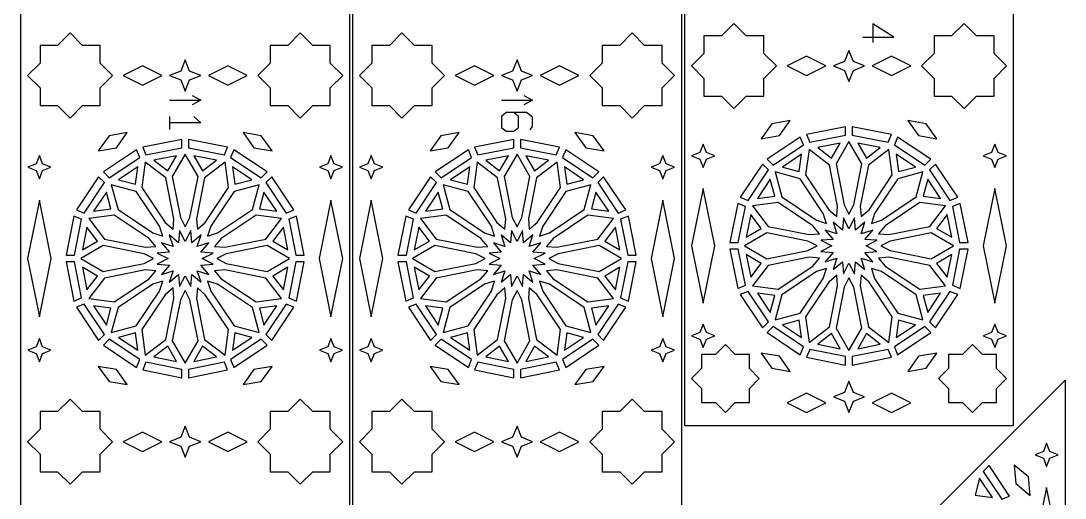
# Model space of a CAD drawing. Header units: millimetres. Extents: x 5 to 1213, y 27 to 2435.
# Drawn here: x 5 to 1213, y 1121 to 1673 of the extents above; entities that cross this region are included whole.
import ezdxf

# ---------------------------------------------------------------- set-up
doc = ezdxf.new("R2010")
doc.units = ezdxf.units.MM
doc.layers.add('CUT', color=1, linetype='CONTINUOUS')
doc.layers.add('ENGRAVE', color=5, linetype='CONTINUOUS')

msp = doc.modelspace()

# ---------------------------------------------------------------- linework, layer by layer
at = {"layer": 'CUT'}
for points in [[(385.16, 2434.99), (385.16, 763.067), (5.01, 763.067), (5.01, 2054.84)], [(769.16, 2434.99), (769.16, 763.067), (389.01, 763.067), (389.01, 2054.84)], [(1153.16, 2434.99), (1153.16, 1204.734), (773.01, 1204.734), (773.01, 2054.84)], [(844.326, 1586.06), (864.682, 1586.06), (864.682, 1606.416), (879.075, 1620.809), (864.682, 1635.202), (864.682, 1655.558), (844.326, 1655.558), (829.933, 1669.951), (815.54, 1655.558), (795.184, 1655.558), (795.184, 1635.202), (780.791, 1620.809), (795.184, 1606.416), (795.184, 1586.06), (815.54, 1586.06), (829.933, 1571.667)], [(1110.63, 1586.06), (1130.986, 1586.06), (1130.986, 1606.416), (1145.379, 1620.809), (1130.986, 1635.202), (1130.986, 1655.558), (1110.63, 1655.558), (1096.237, 1669.951), (1081.844, 1655.558), (1061.488, 1655.558), (1061.488, 1635.202), (1047.095, 1620.809), (1061.488, 1606.416), (1061.488, 1586.06), (1081.844, 1586.06), (1096.237, 1571.667)], [(76.326, 1575.06), (96.682, 1575.06), (96.682, 1595.416), (111.075, 1609.809), (96.682, 1624.202), (96.682, 1644.558), (76.326, 1644.558), (61.933, 1658.951), (47.54, 1644.558), (27.184, 1644.558), (27.184, 1624.202), (12.791, 1609.809), (27.184, 1595.416), (27.184, 1575.06), (47.54, 1575.06), (61.933, 1560.667)], [(342.63, 1575.06), (362.986, 1575.06), (362.986, 1595.416), (377.379, 1609.809), (362.986, 1624.202), (362.986, 1644.558), (342.63, 1644.558), (328.237, 1658.951), (313.844, 1644.558), (293.488, 1644.558), (293.488, 1624.202), (279.095, 1609.809), (293.488, 1595.416), (293.488, 1575.06), (313.844, 1575.06), (328.237, 1560.667)], [(460.326, 1575.06), (480.682, 1575.06), (480.682, 1595.416), (495.075, 1609.809), (480.682, 1624.202), (480.682, 1644.558), (460.326, 1644.558), (445.933, 1658.951), (431.54, 1644.558), (411.184, 1644.558), (411.184, 1624.202), (396.791, 1609.809), (411.184, 1595.416), (411.184, 1575.06), (431.54, 1575.06), (445.933, 1560.667)], [(726.63, 1575.06), (746.986, 1575.06), (746.986, 1595.416), (761.379, 1609.809), (746.986, 1624.202), (746.986, 1644.558), (726.63, 1644.558), (712.237, 1658.951), (697.844, 1644.558), (677.488, 1644.558), (677.488, 1624.202), (663.095, 1609.809), (677.488, 1595.416), (677.488, 1575.06), (697.844, 1575.06), (712.237, 1560.667)], [(891.479, 1620.809), (913.837, 1609.63), (936.195, 1620.809), (913.837, 1631.988)], [(968.186, 1615.708), (981.121, 1620.809), (968.186, 1625.91), (963.085, 1638.845), (957.984, 1625.91), (945.049, 1620.809), (957.984, 1615.708), (963.085, 1602.773)], [(989.975, 1620.809), (1012.333, 1609.63), (1034.691, 1620.809), (1012.333, 1631.988)], [(123.479, 1609.809), (145.837, 1598.63), (168.195, 1609.809), (145.837, 1620.988)], [(200.186, 1604.708), (213.121, 1609.809), (200.186, 1614.91), (195.085, 1627.845), (189.984, 1614.91), (177.049, 1609.809), (189.984, 1604.708), (195.085, 1591.773)], [(221.975, 1609.809), (244.333, 1598.63), (266.691, 1609.809), (244.333, 1620.988)], [(507.479, 1609.809), (529.837, 1598.63), (552.195, 1609.809), (529.837, 1620.988)], [(584.186, 1604.708), (597.121, 1609.809), (584.186, 1614.91), (579.085, 1627.845), (573.984, 1614.91), (561.049, 1609.809), (573.984, 1604.708), (579.085, 1591.773)], [(605.975, 1609.809), (628.333, 1598.63), (650.691, 1609.809), (628.333, 1620.988)], [(895.001, 1557.852), (873.864, 1554.118), (861.405, 1536.641), (882.542, 1540.374)], [(959.21, 1550.586), (913.94, 1541.581), (917.668, 1532.582), (959.21, 1540.844)], [(1012.23, 1541.581), (966.96, 1550.586), (966.96, 1540.844), (1008.502, 1532.582)], [(1064.765, 1536.641), (1052.306, 1554.118), (1031.169, 1557.852), (1043.628, 1540.374)], [(128.143, 1543.717), (106.978, 1540.149), (94.381, 1522.769), (115.547, 1526.337)], [(191.21, 1535.919), (145.94, 1526.914), (149.668, 1517.915), (191.21, 1526.178)], [(244.23, 1526.914), (198.96, 1535.919), (198.96, 1526.178), (240.502, 1517.915)], [(295.789, 1522.769), (283.192, 1540.149), (262.027, 1543.717), (274.623, 1526.337)], [(512.143, 1543.717), (490.978, 1540.149), (478.381, 1522.769), (499.547, 1526.337)], [(575.21, 1535.919), (529.94, 1526.914), (533.668, 1517.915), (575.21, 1526.178)], [(628.23, 1526.914), (582.96, 1535.919), (582.96, 1526.178), (624.502, 1517.915)], [(679.789, 1522.769), (667.192, 1540.149), (646.027, 1543.717), (658.623, 1526.337)], [(875.29, 1506.084), (910.508, 1529.616), (906.78, 1538.615), (868.403, 1512.971)], [(1057.767, 1512.971), (1019.39, 1538.615), (1015.662, 1529.616), (1050.88, 1506.084)], [(107.29, 1491.417), (142.508, 1514.949), (138.78, 1523.949), (100.403, 1498.305)], [(289.767, 1498.305), (251.39, 1523.949), (247.662, 1514.949), (282.88, 1491.417)], [(491.29, 1491.417), (526.508, 1514.949), (522.78, 1523.949), (484.403, 1498.305)], [(673.767, 1498.305), (635.39, 1523.949), (631.662, 1514.949), (666.88, 1491.417)], [(798.176, 1512.998), (807.841, 1516.809), (798.176, 1520.62), (794.365, 1530.284), (790.554, 1520.62), (780.889, 1516.809), (790.554, 1512.998), (794.365, 1503.333)], [(949.978, 1458.837), (940.546, 1506.256), (916.844, 1524.442), (912.945, 1494.823), (939.807, 1454.622), (949.005, 1446.802)], [(953.023, 1531.712), (926.879, 1526.512), (942.916, 1514.206)], [(968.59, 1460.348), (978.023, 1507.768), (963.085, 1533.64), (948.147, 1507.768), (957.58, 1460.348), (963.085, 1449.602)], [(999.291, 1526.512), (973.147, 1531.712), (983.254, 1514.206)], [(986.363, 1454.622), (1013.225, 1494.823), (1009.326, 1524.442), (985.624, 1506.256), (976.192, 1458.837), (977.165, 1446.802)], [(1135.616, 1512.998), (1145.281, 1516.809), (1135.616, 1520.62), (1131.805, 1530.284), (1127.994, 1520.62), (1118.329, 1516.809), (1127.994, 1512.998), (1131.805, 1503.333)], [(30.176, 1500.164), (39.841, 1503.976), (30.176, 1507.787), (26.365, 1517.451), (22.554, 1507.787), (12.889, 1503.976), (22.554, 1500.164), (26.365, 1490.5)], [(185.023, 1517.046), (158.879, 1511.846), (174.916, 1499.539)], [(200.59, 1445.682), (210.023, 1493.101), (195.085, 1518.974), (180.147, 1493.101), (189.58, 1445.682), (195.085, 1434.936)], [(231.291, 1511.846), (205.147, 1517.046), (215.254, 1499.539)], [(367.616, 1500.164), (377.281, 1503.976), (367.616, 1507.787), (363.805, 1517.451), (359.994, 1507.787), (350.329, 1503.976), (359.994, 1500.164), (363.805, 1490.5)], [(414.176, 1500.164), (423.841, 1503.976), (414.176, 1507.787), (410.365, 1517.451), (406.554, 1507.787), (396.889, 1503.976), (406.554, 1500.164), (410.365, 1490.5)], [(569.023, 1517.046), (542.879, 1511.846), (558.916, 1499.539)], [(584.59, 1445.682), (594.023, 1493.101), (579.085, 1518.974), (564.147, 1493.101), (573.58, 1445.682), (579.085, 1434.936)], [(615.291, 1511.846), (589.147, 1517.046), (599.254, 1499.539)], [(751.616, 1500.164), (761.281, 1503.976), (751.616, 1507.787), (747.805, 1517.451), (743.994, 1507.787), (734.329, 1503.976), (743.994, 1500.164), (747.805, 1490.5)], [(908.287, 1518.811), (886.122, 1504.002), (905.648, 1498.77)], [(1017.883, 1518.811), (1020.522, 1498.77), (1040.048, 1504.002)], [(140.287, 1504.144), (118.122, 1489.335), (137.648, 1484.103)], [(181.978, 1444.17), (172.546, 1491.589), (148.844, 1509.775), (144.945, 1480.156), (171.807, 1439.956), (181.005, 1432.135)], [(218.363, 1439.956), (245.225, 1480.156), (241.326, 1509.775), (217.624, 1491.589), (208.192, 1444.17), (209.165, 1432.135)], [(249.883, 1504.144), (252.522, 1484.103), (272.048, 1489.335)], [(524.287, 1504.144), (502.122, 1489.335), (521.648, 1484.103)], [(565.978, 1444.17), (556.546, 1491.589), (532.844, 1509.775), (528.945, 1480.156), (555.807, 1439.956), (565.005, 1432.135)], [(602.363, 1439.956), (629.225, 1480.156), (625.326, 1509.775), (601.624, 1491.589), (592.192, 1444.17), (593.165, 1432.135)], [(633.883, 1504.144), (636.522, 1484.103), (656.048, 1489.335)], [(846.278, 1465.386), (869.809, 1500.604), (862.923, 1507.491), (837.279, 1469.114)], [(933.363, 1450.317), (906.501, 1490.518), (877.644, 1498.25), (885.376, 1469.393), (925.577, 1442.531), (937.068, 1438.826)], [(1000.593, 1442.531), (1040.794, 1469.393), (1048.526, 1498.25), (1019.669, 1490.518), (992.807, 1450.317), (989.102, 1438.826)], [(1088.891, 1469.114), (1063.247, 1507.491), (1056.361, 1500.604), (1079.892, 1465.386)], [(78.278, 1450.72), (101.809, 1485.937), (94.923, 1492.825), (69.279, 1454.447)], [(320.891, 1454.447), (295.247, 1492.825), (288.361, 1485.937), (311.892, 1450.72)], [(462.278, 1450.72), (485.809, 1485.937), (478.923, 1492.825), (453.279, 1454.447)], [(704.891, 1454.447), (679.247, 1492.825), (672.361, 1485.937), (695.892, 1450.72)], [(871.892, 1489.772), (857.083, 1467.607), (877.124, 1470.246)], [(1054.278, 1489.772), (1049.046, 1470.246), (1069.087, 1467.607)], [(103.892, 1475.105), (89.083, 1452.941), (109.124, 1455.579)], [(165.363, 1435.65), (138.501, 1475.851), (109.644, 1483.583), (117.376, 1454.726), (157.577, 1427.865), (169.068, 1424.159)], [(232.593, 1427.865), (272.794, 1454.726), (280.526, 1483.583), (251.669, 1475.851), (224.807, 1435.65), (221.102, 1424.159)], [(286.278, 1475.105), (281.046, 1455.579), (301.087, 1452.941)], [(487.892, 1475.105), (473.083, 1452.941), (493.124, 1455.579)], [(549.363, 1435.65), (522.501, 1475.851), (493.644, 1483.583), (501.376, 1454.726), (541.577, 1427.865), (553.068, 1424.159)], [(616.593, 1427.865), (656.794, 1454.726), (664.526, 1483.583), (635.669, 1475.851), (608.807, 1435.65), (605.102, 1424.159)], [(670.278, 1475.105), (665.046, 1455.579), (685.087, 1452.941)], [(794.365, 1346.621), (807.968, 1412.809), (794.365, 1478.996), (780.762, 1412.809)], [(1131.805, 1346.621), (1145.408, 1412.809), (1131.805, 1478.996), (1118.202, 1412.809)], [(26.365, 1330.788), (39.968, 1398.142), (26.365, 1465.497), (12.762, 1398.142)], [(363.805, 1330.788), (377.408, 1398.142), (363.805, 1465.497), (350.202, 1398.142)], [(410.365, 1330.788), (423.968, 1398.142), (410.365, 1465.497), (396.762, 1398.142)], [(747.805, 1330.788), (761.408, 1398.142), (747.805, 1465.497), (734.202, 1398.142)], [(835.049, 1416.684), (843.312, 1458.226), (834.313, 1461.954), (825.308, 1416.684)], [(921.272, 1436.087), (881.071, 1462.949), (851.452, 1459.05), (869.638, 1435.348), (917.057, 1425.916), (929.092, 1426.889)], [(1009.113, 1425.916), (1056.532, 1435.348), (1074.718, 1459.05), (1045.099, 1462.949), (1004.898, 1436.087), (997.078, 1426.889)], [(1100.862, 1416.684), (1091.857, 1461.954), (1082.858, 1458.226), (1091.121, 1416.684)], [(67.049, 1402.017), (75.312, 1443.559), (66.313, 1447.287), (57.308, 1402.017)], [(153.272, 1421.421), (113.071, 1448.282), (83.452, 1444.383), (101.638, 1420.681), (149.057, 1411.249), (161.092, 1412.223)], [(241.113, 1411.249), (288.532, 1420.681), (306.718, 1444.383), (277.099, 1448.282), (236.898, 1421.421), (229.078, 1412.223)], [(332.862, 1402.017), (323.857, 1447.287), (314.858, 1443.559), (323.121, 1402.017)], [(451.049, 1402.017), (459.312, 1443.559), (450.313, 1447.287), (441.308, 1402.017)], [(537.272, 1421.421), (497.071, 1448.282), (467.452, 1444.383), (485.638, 1420.681), (533.057, 1411.249), (545.092, 1412.223)], [(625.113, 1411.249), (672.532, 1420.681), (690.718, 1444.383), (661.099, 1448.282), (620.898, 1421.421), (613.078, 1412.223)], [(716.862, 1402.017), (707.857, 1447.287), (698.858, 1443.559), (707.121, 1402.017)], [(849.382, 1449.015), (844.182, 1422.871), (861.687, 1432.978)], [(963.085, 1393.011), (969.523, 1380.448), (970.661, 1394.519), (981.417, 1385.374), (977.084, 1398.81), (990.52, 1394.477), (981.375, 1405.233), (995.446, 1406.371), (982.883, 1412.809), (995.446, 1419.246), (981.375, 1420.385), (990.52, 1431.141), (977.084, 1426.808), (981.417, 1440.244), (970.661, 1431.099), (969.523, 1445.17), (963.085, 1432.606), (956.647, 1445.17), (955.509, 1431.099), (944.753, 1440.244), (949.086, 1426.808), (935.65, 1431.141), (944.795, 1420.385), (930.724, 1419.246), (943.287, 1412.809), (930.724, 1406.371), (944.795, 1405.233), (935.65, 1394.477), (949.086, 1398.81), (944.753, 1385.374), (955.509, 1394.519), (956.647, 1380.448)], [(1076.788, 1449.015), (1064.483, 1432.978), (1081.988, 1422.871)], [(81.382, 1434.349), (76.182, 1408.205), (93.687, 1418.311)], [(195.085, 1378.344), (201.523, 1365.781), (202.661, 1379.852), (213.417, 1370.708), (209.084, 1384.143), (222.52, 1379.811), (213.375, 1390.566), (227.446, 1391.705), (214.883, 1398.142), (227.446, 1404.579), (213.375, 1405.718), (222.52, 1416.474), (209.084, 1412.141), (213.417, 1425.577), (202.661, 1416.433), (201.523, 1430.504), (195.085, 1417.939), (188.647, 1430.504), (187.509, 1416.433), (176.753, 1425.577), (181.086, 1412.141), (167.65, 1416.474), (176.795, 1405.718), (162.724, 1404.579), (175.287, 1398.142), (162.724, 1391.705), (176.795, 1390.566), (167.65, 1379.811), (181.086, 1384.143), (176.753, 1370.708), (187.509, 1379.852), (188.647, 1365.781)], [(308.788, 1434.349), (296.483, 1418.311), (313.988, 1408.205)], [(465.382, 1434.349), (460.182, 1408.205), (477.687, 1418.311)], [(579.085, 1378.344), (585.523, 1365.781), (586.661, 1379.852), (597.417, 1370.708), (593.084, 1384.143), (606.52, 1379.811), (597.375, 1390.566), (611.446, 1391.705), (598.883, 1398.142), (611.446, 1404.579), (597.375, 1405.718), (606.52, 1416.474), (593.084, 1412.141), (597.417, 1425.577), (586.661, 1416.433), (585.523, 1430.504), (579.085, 1417.939), (572.647, 1430.504), (571.509, 1416.433), (560.753, 1425.577), (565.086, 1412.141), (551.65, 1416.474), (560.795, 1405.718), (546.724, 1404.579), (559.287, 1398.142), (546.724, 1391.705), (560.795, 1390.566), (551.65, 1379.811), (565.086, 1384.143), (560.753, 1370.708), (571.509, 1379.852), (572.647, 1365.781)], [(692.788, 1434.349), (680.483, 1418.311), (697.988, 1408.205)], [(915.546, 1418.314), (868.126, 1427.747), (842.254, 1412.809), (868.126, 1397.871), (915.546, 1407.303), (926.292, 1412.809)], [(1010.624, 1407.303), (1058.044, 1397.871), (1083.916, 1412.809), (1058.044, 1427.747), (1010.624, 1418.314), (999.878, 1412.809)], [(147.546, 1403.647), (100.126, 1413.08), (74.254, 1398.142), (100.126, 1383.205), (147.546, 1392.637), (158.292, 1398.142)], [(242.624, 1392.637), (290.044, 1383.205), (315.916, 1398.142), (290.044, 1413.08), (242.624, 1403.647), (231.878, 1398.142)], [(531.546, 1403.647), (484.126, 1413.08), (458.254, 1398.142), (484.126, 1383.205), (531.546, 1392.637), (542.292, 1398.142)], [(626.624, 1392.637), (674.044, 1383.205), (699.916, 1398.142), (674.044, 1413.08), (626.624, 1403.647), (615.878, 1398.142)], [(843.312, 1367.392), (835.049, 1408.934), (825.308, 1408.934), (834.313, 1363.664)], [(849.382, 1376.603), (861.687, 1392.64), (844.182, 1402.747)], [(1081.988, 1402.747), (1064.483, 1392.64), (1076.788, 1376.603)], [(1091.857, 1363.664), (1100.862, 1408.934), (1091.121, 1408.934), (1082.858, 1367.392)], [(75.312, 1352.725), (67.049, 1394.267), (57.308, 1394.267), (66.313, 1348.997)], [(323.857, 1348.997), (332.862, 1394.267), (323.121, 1394.267), (314.858, 1352.725)], [(459.312, 1352.725), (451.049, 1394.267), (441.308, 1394.267), (450.313, 1348.997)], [(707.857, 1348.997), (716.862, 1394.267), (707.121, 1394.267), (698.858, 1352.725)], [(929.092, 1398.729), (917.057, 1399.702), (869.638, 1390.27), (851.452, 1366.568), (881.071, 1362.669), (921.272, 1389.53)], [(1004.898, 1389.53), (1045.099, 1362.669), (1074.718, 1366.568), (1056.532, 1390.27), (1009.113, 1399.702), (997.078, 1398.729)], [(81.382, 1361.936), (93.687, 1377.973), (76.182, 1388.08)], [(161.092, 1384.062), (149.057, 1385.036), (101.638, 1375.604), (83.452, 1351.902), (113.071, 1348.003), (153.272, 1374.863)], [(236.898, 1374.863), (277.099, 1348.003), (306.718, 1351.902), (288.532, 1375.604), (241.113, 1385.036), (229.078, 1384.062)], [(313.988, 1388.08), (296.483, 1377.973), (308.788, 1361.936)], [(465.382, 1361.936), (477.687, 1377.973), (460.182, 1388.08)], [(545.092, 1384.062), (533.057, 1385.036), (485.638, 1375.604), (467.452, 1351.902), (497.071, 1348.003), (537.272, 1374.863)], [(620.898, 1374.863), (661.099, 1348.003), (690.718, 1351.902), (672.532, 1375.604), (625.113, 1385.036), (613.078, 1384.062)], [(697.988, 1388.08), (680.483, 1377.973), (692.788, 1361.936)], [(925.577, 1383.087), (885.376, 1356.225), (877.644, 1327.368), (906.501, 1335.1), (933.363, 1375.301), (937.068, 1386.792)], [(939.807, 1370.996), (912.945, 1330.795), (916.844, 1301.176), (940.546, 1319.362), (949.978, 1366.781), (949.005, 1378.816)], [(976.192, 1366.781), (985.624, 1319.362), (1009.326, 1301.176), (1013.225, 1330.795), (986.363, 1370.996), (977.165, 1378.816)], [(992.807, 1375.301), (1019.669, 1335.1), (1048.526, 1327.368), (1040.794, 1356.225), (1000.593, 1383.087), (989.102, 1386.792)], [(157.577, 1368.42), (117.376, 1341.558), (109.644, 1312.702), (138.501, 1320.434), (165.363, 1360.634), (169.068, 1372.125)], [(224.807, 1360.634), (251.669, 1320.434), (280.526, 1312.702), (272.794, 1341.558), (232.593, 1368.42), (221.102, 1372.125)], [(541.577, 1368.42), (501.376, 1341.558), (493.644, 1312.702), (522.501, 1320.434), (549.363, 1360.634), (553.068, 1372.125)], [(608.807, 1360.634), (635.669, 1320.434), (664.526, 1312.702), (656.794, 1341.558), (616.593, 1368.42), (605.102, 1372.125)], [(957.58, 1365.27), (948.147, 1317.85), (963.085, 1291.978), (978.023, 1317.85), (968.59, 1365.27), (963.085, 1376.015)], [(171.807, 1356.329), (144.945, 1316.128), (148.844, 1286.509), (172.546, 1304.695), (181.978, 1352.115), (181.005, 1364.149)], [(189.58, 1350.603), (180.147, 1303.184), (195.085, 1277.311), (210.023, 1303.184), (200.59, 1350.603), (195.085, 1361.348)], [(208.192, 1352.115), (217.624, 1304.695), (241.326, 1286.509), (245.225, 1316.128), (218.363, 1356.329), (209.165, 1364.149)], [(555.807, 1356.329), (528.945, 1316.128), (532.844, 1286.509), (556.546, 1304.695), (565.978, 1352.115), (565.005, 1364.149)], [(573.58, 1350.603), (564.147, 1303.184), (579.085, 1277.311), (594.023, 1303.184), (584.59, 1350.603), (579.085, 1361.348)], [(592.192, 1352.115), (601.624, 1304.695), (625.326, 1286.509), (629.225, 1316.128), (602.363, 1356.329), (593.165, 1364.149)], [(869.809, 1325.013), (846.278, 1360.232), (837.279, 1356.504), (862.923, 1318.127)], [(871.892, 1335.846), (877.124, 1355.372), (857.083, 1358.011)], [(1069.087, 1358.011), (1049.046, 1355.372), (1054.278, 1335.846)], [(1079.892, 1360.232), (1056.361, 1325.013), (1063.247, 1318.127), (1088.891, 1356.504)], [(101.809, 1310.347), (78.278, 1345.565), (69.279, 1341.838), (94.923, 1303.46)], [(103.892, 1321.18), (109.124, 1340.706), (89.083, 1343.344)], [(301.087, 1343.344), (281.046, 1340.706), (286.278, 1321.18)], [(311.892, 1345.565), (288.361, 1310.347), (295.247, 1303.46), (320.891, 1341.838)], [(485.809, 1310.347), (462.278, 1345.565), (453.279, 1341.838), (478.923, 1303.46)], [(487.892, 1321.18), (493.124, 1340.706), (473.083, 1343.344)], [(685.087, 1343.344), (665.046, 1340.706), (670.278, 1321.18)], [(695.892, 1345.565), (672.361, 1310.347), (679.247, 1303.46), (704.891, 1341.838)], [(798.176, 1304.998), (807.841, 1308.809), (798.176, 1312.62), (794.365, 1322.284), (790.554, 1312.62), (780.889, 1308.809), (790.554, 1304.998), (794.365, 1295.333)], [(910.508, 1296.002), (875.29, 1319.533), (868.403, 1312.647), (906.78, 1287.003)], [(908.287, 1306.807), (905.648, 1326.848), (886.122, 1321.616)], [(1050.88, 1319.533), (1015.662, 1296.002), (1019.39, 1287.003), (1057.767, 1312.647)], [(1040.048, 1321.616), (1020.522, 1326.848), (1017.883, 1306.807)], [(1135.616, 1304.998), (1145.281, 1308.809), (1135.616, 1312.62), (1131.805, 1322.284), (1127.994, 1312.62), (1118.329, 1308.809), (1127.994, 1304.998), (1131.805, 1295.333)], [(30.176, 1288.498), (39.841, 1292.309), (30.176, 1296.12), (26.365, 1305.784), (22.554, 1296.12), (12.889, 1292.309), (22.554, 1288.498), (26.365, 1278.833)], [(142.508, 1281.336), (107.29, 1304.867), (100.403, 1297.98), (138.78, 1272.336)], [(140.287, 1292.14), (137.648, 1312.181), (118.122, 1306.95)], [(282.88, 1304.867), (247.662, 1281.336), (251.39, 1272.336), (289.767, 1297.98)], [(272.048, 1306.95), (252.522, 1312.181), (249.883, 1292.14)], [(367.616, 1288.498), (377.281, 1292.309), (367.616, 1296.12), (363.805, 1305.784), (359.994, 1296.12), (350.329, 1292.309), (359.994, 1288.498), (363.805, 1278.833)], [(414.176, 1288.498), (423.841, 1292.309), (414.176, 1296.12), (410.365, 1305.784), (406.554, 1296.12), (396.889, 1292.309), (406.554, 1288.498), (410.365, 1278.833)], [(526.508, 1281.336), (491.29, 1304.867), (484.403, 1297.98), (522.78, 1272.336)], [(524.287, 1292.14), (521.648, 1312.181), (502.122, 1306.95)], [(666.88, 1304.867), (631.662, 1281.336), (635.39, 1272.336), (673.767, 1297.98)], [(656.048, 1306.95), (636.522, 1312.181), (633.883, 1292.14)], [(751.616, 1288.498), (761.281, 1292.309), (751.616, 1296.12), (747.805, 1305.784), (743.994, 1296.12), (734.329, 1292.309), (743.994, 1288.498), (747.805, 1278.833)], [(953.023, 1293.906), (942.916, 1311.411), (926.879, 1299.106)], [(999.291, 1299.106), (983.254, 1311.411), (973.147, 1293.906)], [(185.023, 1279.239), (174.916, 1296.745), (158.879, 1284.439)], [(231.291, 1284.439), (215.254, 1296.745), (205.147, 1279.239)], [(569.023, 1279.239), (558.916, 1296.745), (542.879, 1284.439)], [(615.291, 1284.439), (599.254, 1296.745), (589.147, 1279.239)], [(820.083, 1298.7), (808.575, 1287.191), (792.3, 1287.191), (792.3, 1270.916), (780.791, 1259.407), (792.3, 1247.899), (792.3, 1231.624), (808.575, 1231.624), (820.083, 1220.115), (831.592, 1231.624), (847.867, 1231.624), (847.867, 1247.899), (859.376, 1259.407), (847.867, 1270.916), (847.867, 1287.191), (831.592, 1287.191)], [(959.21, 1284.773), (917.668, 1293.036), (913.94, 1284.037), (959.21, 1275.032)], [(1008.502, 1293.036), (966.96, 1284.773), (966.96, 1275.032), (1012.23, 1284.037)], [(1106.087, 1298.7), (1094.578, 1287.191), (1078.303, 1287.191), (1078.303, 1270.916), (1066.794, 1259.407), (1078.303, 1247.899), (1078.303, 1231.624), (1094.578, 1231.624), (1106.087, 1220.115), (1117.595, 1231.624), (1133.87, 1231.624), (1133.87, 1247.899), (1145.379, 1259.407), (1133.87, 1270.916), (1133.87, 1287.191), (1117.595, 1287.191)], [(861.405, 1288.977), (873.864, 1271.499), (895.001, 1267.766), (882.542, 1285.243)], [(1031.169, 1267.766), (1052.306, 1271.499), (1064.765, 1288.977), (1043.628, 1285.243)], [(94.381, 1273.515), (106.978, 1256.136), (128.143, 1252.568), (115.547, 1269.947)], [(191.21, 1270.106), (149.668, 1278.369), (145.94, 1269.371), (191.21, 1260.365)], [(240.502, 1278.369), (198.96, 1270.106), (198.96, 1260.365), (244.23, 1269.371)], [(262.027, 1252.568), (283.192, 1256.136), (295.789, 1273.515), (274.623, 1269.947)], [(478.381, 1273.515), (490.978, 1256.136), (512.143, 1252.568), (499.547, 1269.947)], [(575.21, 1270.106), (533.668, 1278.369), (529.94, 1269.371), (575.21, 1260.365)], [(624.502, 1278.369), (582.96, 1270.106), (582.96, 1260.365), (628.23, 1269.371)], [(646.027, 1252.568), (667.192, 1256.136), (679.789, 1273.515), (658.623, 1269.947)], [(1213.16, 1257.49), (1213.16, 27.234), (833.01, 27.234), (833.01, 877.34)], [(963.085, 1256.285), (957.984, 1243.35), (945.049, 1238.249), (957.984, 1233.148), (963.085, 1220.213), (968.186, 1233.148), (981.121, 1238.249), (968.186, 1243.35)], [(76.326, 1151.727), (96.682, 1151.727), (96.682, 1172.082), (111.075, 1186.476), (96.682, 1200.869), (96.682, 1221.224), (76.326, 1221.224), (61.933, 1235.618), (47.54, 1221.224), (27.184, 1221.224), (27.184, 1200.869), (12.791, 1186.476), (27.184, 1172.082), (27.184, 1151.727), (47.54, 1151.727), (61.933, 1137.334)], [(342.63, 1151.727), (362.986, 1151.727), (362.986, 1172.082), (377.379, 1186.476), (362.986, 1200.869), (362.986, 1221.224), (342.63, 1221.224), (328.237, 1235.618), (313.844, 1221.224), (293.488, 1221.224), (293.488, 1200.869), (279.095, 1186.476), (293.488, 1172.082), (293.488, 1151.727), (313.844, 1151.727), (328.237, 1137.334)], [(460.326, 1151.727), (480.682, 1151.727), (480.682, 1172.082), (495.075, 1186.476), (480.682, 1200.869), (480.682, 1221.224), (460.326, 1221.224), (445.933, 1235.618), (431.54, 1221.224), (411.184, 1221.224), (411.184, 1200.869), (396.791, 1186.476), (411.184, 1172.082), (411.184, 1151.727), (431.54, 1151.727), (445.933, 1137.334)], [(726.63, 1151.727), (746.986, 1151.727), (746.986, 1172.082), (761.379, 1186.476), (746.986, 1200.869), (746.986, 1221.224), (726.63, 1221.224), (712.237, 1235.618), (697.844, 1221.224), (677.488, 1221.224), (677.488, 1200.869), (663.095, 1186.476), (677.488, 1172.082), (677.488, 1151.727), (697.844, 1151.727), (712.237, 1137.334)], [(913.837, 1220.093), (936.195, 1231.272), (913.837, 1242.451), (891.479, 1231.272)], [(1012.333, 1220.093), (1034.691, 1231.272), (1012.333, 1242.451), (989.975, 1231.272)], [(123.479, 1186.476), (145.837, 1175.296), (168.195, 1186.476), (145.837, 1197.655)], [(200.186, 1181.375), (213.121, 1186.476), (200.186, 1191.577), (195.085, 1204.512), (189.984, 1191.577), (177.049, 1186.476), (189.984, 1181.375), (195.085, 1168.44)], [(221.975, 1186.476), (244.333, 1175.296), (266.691, 1186.476), (244.333, 1197.655)], [(507.479, 1186.476), (529.837, 1175.296), (552.195, 1186.476), (529.837, 1197.655)], [(584.186, 1181.375), (597.121, 1186.476), (584.186, 1191.577), (579.085, 1204.512), (573.984, 1191.577), (561.049, 1186.476), (573.984, 1181.375), (579.085, 1168.44)], [(605.975, 1186.476), (628.333, 1175.296), (650.691, 1186.476), (628.333, 1197.655)], [(1195.616, 1167.498), (1205.281, 1171.309), (1195.616, 1175.12), (1191.805, 1184.784), (1187.994, 1175.12), (1178.329, 1171.309), (1187.994, 1167.498), (1191.805, 1157.833)], [(1118.513, 1151.882), (1139.892, 1119.886), (1148.891, 1123.614), (1125.4, 1158.77)], [(1172.793, 1124.411), (1170.642, 1145.767), (1154.14, 1159.492), (1156.291, 1138.136)], [(1114.278, 1144.272), (1109.046, 1124.746), (1129.087, 1122.107)], [(1191.805, 1001.121), (1205.408, 1067.309), (1191.805, 1133.496), (1178.202, 1067.309)]]:
    msp.add_lwpolyline(points, close=True, dxfattribs=at)
at = {"layer": 'ENGRAVE'}
for p, q in [((177.085, 1581.276), (213.085, 1581.276)), ((561.085, 1581.276), (597.085, 1581.276)), ((177.085, 1562.556), (177.085, 1547.436))]:
    msp.add_line(p, q, dxfattribs=at)
for points in [[(979.085, 1654.157), (1015.085, 1654.157), (990.605, 1669.709), (990.605, 1648.109)], [(203.005, 1586.676), (213.085, 1581.276), (203.005, 1575.876)], [(587.005, 1586.676), (597.085, 1581.276), (587.005, 1575.876)], [(205.165, 1562.556), (213.085, 1554.996), (177.085, 1554.996)], [(594.205, 1547.004), (597.085, 1550.676), (597.085, 1561.476), (589.885, 1566.876), (566.485, 1566.876), (561.085, 1562.556), (561.085, 1549.596), (566.485, 1545.276), (575.485, 1545.276), (580.885, 1549.596), (580.885, 1562.556), (575.485, 1566.876)]]:
    msp.add_lwpolyline(points, dxfattribs=at)

doc.saveas('drawing.dxf')
